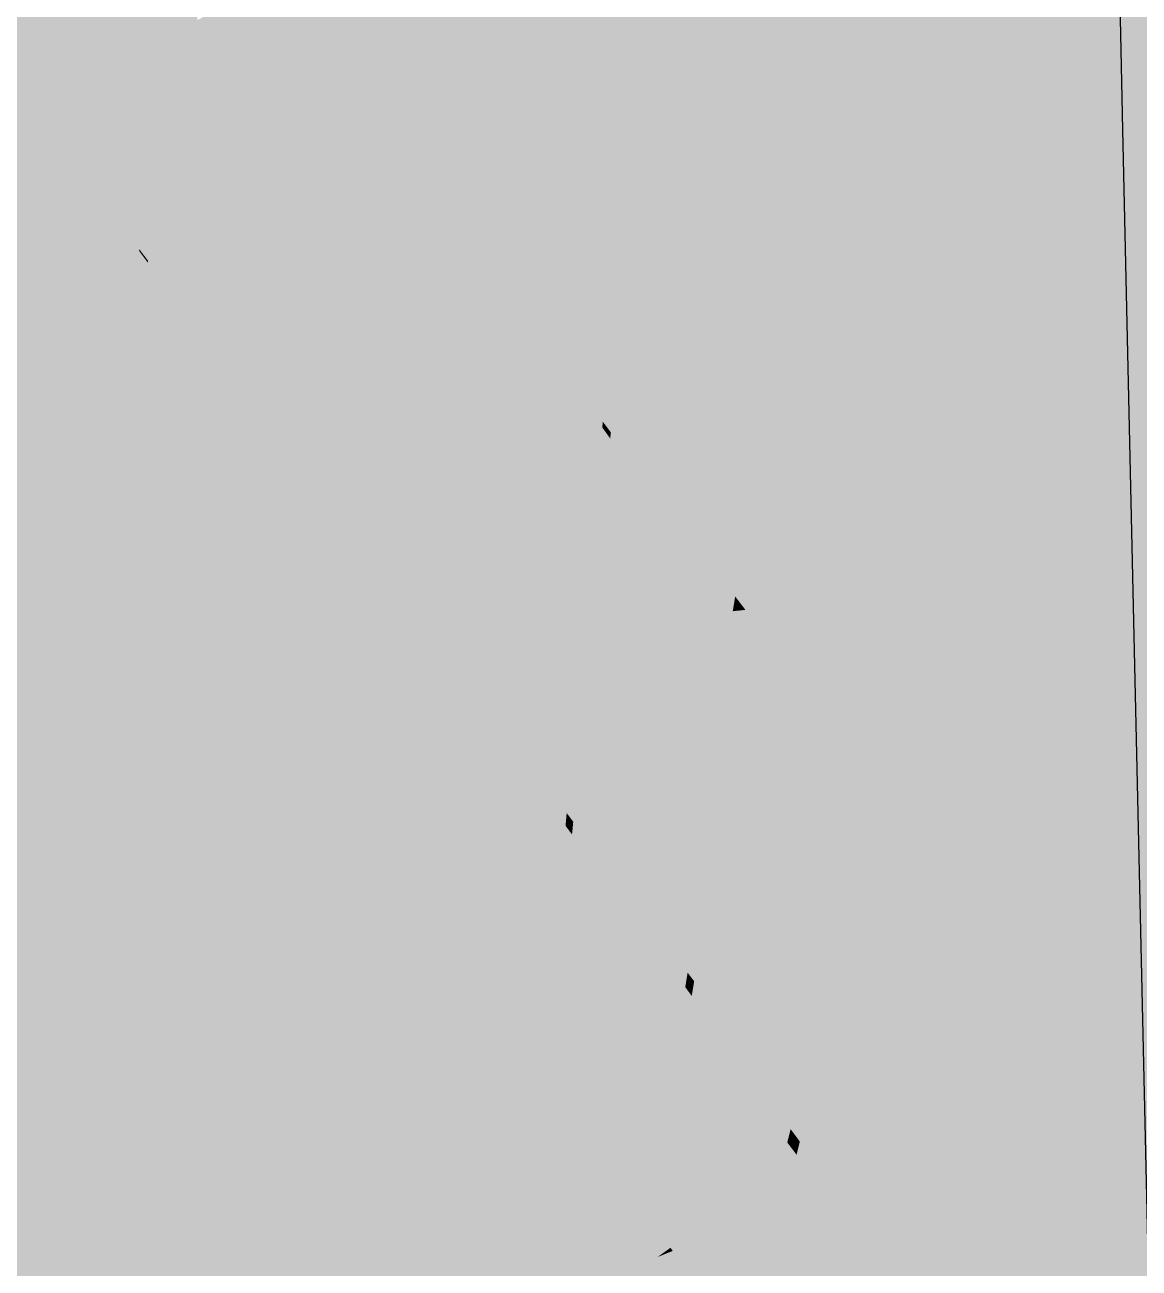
# Model space of a CAD drawing. Header units: millimetres. Extents: x 340454 to 342791, y 6993867 to 6995092.
# Drawn here: x 340801.237 to 340802.612, y 6994595.316 to 6994596.85 of the extents above; entities that cross this region are included whole.
import ezdxf

# ---------------------------------------------------------------- set-up
doc = ezdxf.new("R2010")
doc.units = ezdxf.units.MM
doc.header["$LTSCALE"] = 10
for name, color, linetype in [('A-MODELAGEM', 7, 'Continuous'), ('T-HM-CURVA_INTERMEDIARIA', 45, 'Continuous'), ('URB-Calçadas', 2, 'Continuous'), ('URB-Quadras', 3, 'Continuous')]:
    doc.layers.add(name, color=color, linetype=linetype)

msp = doc.modelspace()

# ---------------------------------------------------------------- linework, layer by layer
at = {"lineweight": 20}
msp.add_lwpolyline([(340804.4536, 6994595.5903, -0.006606), (340796.9114, 6994606.3729, 0.436053), (340791.2693, 6994607.2952), (340769.737, 6994591.4125), (340780.2367, 6994577.2322), (340804.4536, 6994595.5903, -0.007581)], format="xyb", close=True, dxfattribs=at)
at = {"layer": 'A-MODELAGEM', "color": 11, "linetype": 'Continuous', "lineweight": -3}
for points in [[(340802.0066, 6994596.8327), (340802.045, 6994597.2311), (340802.0292, 6994597.2198)], [(340802.0066, 6994596.8327), (340802.2809, 6994597.1483), (340802.045, 6994597.2311)], [(340801.7412, 6994597.0151), (340801.9919, 6994596.8158), (340802.0292, 6994597.2198)], [(340801.9919, 6994596.8158), (340802.0066, 6994596.8327), (340802.0292, 6994597.2198)], [(340802.0066, 6994596.8327), (340802.257, 6994597.0052), (340802.2809, 6994597.1483)], [(340801.1987, 6994596.726), (340801.2592, 6994597.1416), (340801.2433, 6994597.1284)], [(340801.1987, 6994596.726), (340801.456, 6994596.9617), (340801.2592, 6994597.1416)], [(340801.1831, 6994596.7319), (340801.2433, 6994597.1284), (340801.2276, 6994597.1153)], [(340801.1831, 6994596.7319), (340801.1987, 6994596.726), (340801.2433, 6994597.1284)], [(340802.2392, 6994596.7433), (340802.2894, 6994597.0489), (340802.2748, 6994597.0291)], [(340802.2392, 6994596.7433), (340802.5494, 6994596.9644), (340802.2894, 6994597.0489)], [(340802.2274, 6994596.7348), (340802.2748, 6994597.0291), (340802.268, 6994597.02)], [(340802.2274, 6994596.7348), (340802.2392, 6994596.7433), (340802.2748, 6994597.0291)], [(340801.4381, 6994596.7995), (340801.7412, 6994597.0151), (340801.4495, 6994596.8554)], [(340801.4381, 6994596.7995), (340801.6214, 6994596.5661), (340801.7412, 6994597.0151)], [(340801.6214, 6994596.5661), (340801.9919, 6994596.8158), (340801.7412, 6994597.0151)], [(340802.2219, 6994596.7309), (340802.2274, 6994596.7348), (340802.268, 6994597.02)], [(340802.2219, 6994596.7309), (340802.268, 6994597.02), (340802.257, 6994597.0052)], [(340801.9884, 6994596.6439), (340802.2097, 6994596.7223), (340802.257, 6994597.0052)], [(340801.9884, 6994596.6439), (340802.257, 6994597.0052), (340802.0066, 6994596.8327)], [(340802.2097, 6994596.7223), (340802.2219, 6994596.7309), (340802.257, 6994597.0052)], [(340802.4849, 6994596.6254), (340802.5766, 6994596.9838), (340802.5517, 6994596.9661)], [(340802.4849, 6994596.6254), (340802.4926, 6994596.6342), (340802.5766, 6994596.9838)], [(340802.4926, 6994596.6342), (340802.584, 6994596.9891), (340802.5766, 6994596.9838)], [(340802.4926, 6994596.6342), (340802.736, 6994596.9157), (340802.584, 6994596.9891)], [(340801.1987, 6994596.726), (340801.237, 6994596.7115), (340801.456, 6994596.9617)], [(340801.237, 6994596.7115), (340801.4324, 6994596.8438), (340801.456, 6994596.9617)], [(340801.4324, 6994596.8438), (340801.4495, 6994596.8554), (340801.456, 6994596.9617)], [(340802.2392, 6994596.7433), (340802.4569, 6994596.593), (340802.5494, 6994596.9644)], [(340802.4569, 6994596.593), (340802.4593, 6994596.5958), (340802.5494, 6994596.9644)], [(340802.4593, 6994596.5958), (340802.5517, 6994596.9661), (340802.5494, 6994596.9644)], [(340802.4593, 6994596.5958), (340802.4849, 6994596.6254), (340802.5517, 6994596.9661)], [(340802.4926, 6994596.6342), (340802.724, 6994596.595), (340802.736, 6994596.9157)], [(340801.4381, 6994596.7995), (340801.4495, 6994596.8554), (340801.4324, 6994596.8438)], [(340801.1095, 6994596.5658), (340801.237, 6994596.7115), (340800.8967, 6994596.8404)], [(340801.237, 6994596.7115), (340801.4211, 6994596.7874), (340801.4324, 6994596.8438)], [(340801.4211, 6994596.7874), (340801.4381, 6994596.7995), (340801.4324, 6994596.8438)], [(340801.9884, 6994596.6439), (340802.0066, 6994596.8327), (340801.9919, 6994596.8158)], [(340801.6214, 6994596.5661), (340801.737, 6994596.5224), (340801.9919, 6994596.8158)], [(340801.737, 6994596.5224), (340801.9743, 6994596.625), (340801.9919, 6994596.8158)], [(340801.9743, 6994596.625), (340801.9884, 6994596.6439), (340801.9919, 6994596.8158)], [(340801.407, 6994596.6471), (340801.4381, 6994596.7995), (340801.4211, 6994596.7874)], [(340801.407, 6994596.6471), (340801.6214, 6994596.5661), (340801.4381, 6994596.7995)], [(340801.237, 6994596.7115), (340801.2874, 6994596.6923), (340801.4211, 6994596.7874)], [(340801.2874, 6994596.6923), (340801.394, 6994596.6521), (340801.4211, 6994596.7874)], [(340801.394, 6994596.6521), (340801.407, 6994596.6471), (340801.4211, 6994596.7874)], [(340802.1671, 6994596.3601), (340802.1756, 6994596.3569), (340802.2274, 6994596.7348)], [(340802.1671, 6994596.3601), (340802.2274, 6994596.7348), (340802.2219, 6994596.7309)], [(340802.1756, 6994596.3569), (340802.2392, 6994596.7433), (340802.2274, 6994596.7348)], [(340802.1756, 6994596.3569), (340802.4569, 6994596.593), (340802.2392, 6994596.7433)], [(340801.1987, 6994596.726), (340801.164, 6994596.4877), (340801.237, 6994596.7115)], [(340801.9802, 6994596.5586), (340802.1503, 6994596.3664), (340802.2097, 6994596.7223)], [(340801.9802, 6994596.5586), (340802.2097, 6994596.7223), (340801.9884, 6994596.6439)], [(340802.1503, 6994596.3664), (340802.163, 6994596.3616), (340802.2097, 6994596.7223)], [(340802.163, 6994596.3616), (340802.2219, 6994596.7309), (340802.2097, 6994596.7223)], [(340802.163, 6994596.3616), (340802.1671, 6994596.3601), (340802.2219, 6994596.7309)], [(340801.1095, 6994596.5658), (340801.2616, 6994596.674), (340801.237, 6994596.7115)], [(340801.237, 6994596.7115), (340801.164, 6994596.4877), (340801.3664, 6994596.5142)], [(340801.2641, 6994596.6757), (340801.2874, 6994596.6923), (340801.237, 6994596.7115)], [(340801.2616, 6994596.674), (340801.2641, 6994596.6757), (340801.237, 6994596.7115)], [(340801.237, 6994596.7115), (340801.3664, 6994596.5142), (340801.3706, 6994596.5352)], [(340801.237, 6994596.7115), (340801.3706, 6994596.5352), (340801.2874, 6994596.6923)], [(340801.5625, 6994596.3216), (340801.2874, 6994596.6923), (340801.2641, 6994596.6757)], [(340801.5625, 6994596.3216), (340801.5656, 6994596.3253), (340801.2874, 6994596.6923)], [(340801.5656, 6994596.3253), (340801.737, 6994596.5224), (340801.2874, 6994596.6923)], [(340801.2874, 6994596.6923), (340801.3781, 6994596.5727), (340801.394, 6994596.6521)], [(340801.2874, 6994596.6923), (340801.3777, 6994596.5707), (340801.3781, 6994596.5727)], [(340801.2874, 6994596.6923), (340801.3706, 6994596.5352), (340801.3777, 6994596.5707)], [(340801.5227, 6994596.2759), (340801.2616, 6994596.674), (340801.1095, 6994596.5658)], [(340801.5464, 6994596.3032), (340801.2641, 6994596.6757), (340801.2616, 6994596.674)], [(340801.5227, 6994596.2759), (340801.5464, 6994596.3032), (340801.2616, 6994596.674)], [(340801.5464, 6994596.3032), (340801.5625, 6994596.3216), (340801.2641, 6994596.6757)], [(340801.394, 6994596.6521), (340801.3781, 6994596.5727), (340801.407, 6994596.6471)], [(340801.407, 6994596.6471), (340801.3781, 6994596.5727), (340801.3889, 6994596.5584)], [(340801.407, 6994596.6471), (340801.3889, 6994596.5584), (340801.6214, 6994596.5661)], [(340801.9802, 6994596.5586), (340801.9884, 6994596.6439), (340801.9743, 6994596.625)], [(340801.737, 6994596.5224), (340801.8627, 6994596.4749), (340801.9743, 6994596.625)], [(340801.8627, 6994596.4749), (340801.9673, 6994596.5494), (340801.9743, 6994596.625)], [(340801.9673, 6994596.5494), (340801.9802, 6994596.5586), (340801.9743, 6994596.625)], [(340802.4384, 6994596.4435), (340802.4849, 6994596.6254), (340802.4593, 6994596.5958)], [(340802.4384, 6994596.4435), (340802.4442, 6994596.4466), (340802.4849, 6994596.6254)], [(340802.4442, 6994596.4466), (340802.4926, 6994596.6342), (340802.4849, 6994596.6254)], [(340802.4442, 6994596.4466), (340802.724, 6994596.595), (340802.4926, 6994596.6342)], [(340802.4187, 6994596.4331), (340802.4593, 6994596.5958), (340802.4569, 6994596.593)], [(340802.4187, 6994596.4331), (340802.4384, 6994596.4435), (340802.4593, 6994596.5958)], [(340802.4442, 6994596.4466), (340802.7188, 6994596.4591), (340802.724, 6994596.595)], [(340802.1756, 6994596.3569), (340802.2337, 6994596.335), (340802.4569, 6994596.593)], [(340802.2337, 6994596.335), (340802.4169, 6994596.4321), (340802.4569, 6994596.593)], [(340802.4169, 6994596.4321), (340802.4187, 6994596.4331), (340802.4569, 6994596.593)], [(340801.3919, 6994596.151), (340801.1059, 6994596.5644), (340801.0973, 6994596.5611)], [(340801.4136, 6994596.1583), (340801.1095, 6994596.5658), (340801.1059, 6994596.5644)], [(340801.4136, 6994596.1583), (340801.1059, 6994596.5644), (340801.3919, 6994596.151)], [(340801.4234, 6994596.1617), (340801.5227, 6994596.2759), (340801.1095, 6994596.5658)], [(340801.4234, 6994596.1617), (340801.1095, 6994596.5658), (340801.4136, 6994596.1583)], [(340801.3777, 6994596.5707), (340801.3706, 6994596.5352), (340801.3885, 6994596.5562)], [(340801.3781, 6994596.5727), (340801.3777, 6994596.5707), (340801.3889, 6994596.5584)], [(340801.3777, 6994596.5707), (340801.3885, 6994596.5562), (340801.3889, 6994596.5584)], [(340801.3889, 6994596.5584), (340801.5594, 6994596.3335), (340801.6214, 6994596.5661)], [(340801.6214, 6994596.5661), (340801.5594, 6994596.3335), (340801.737, 6994596.5224)], [(340801.3331, 6994596.131), (340801.0973, 6994596.5611), (340801.0276, 6994596.534)], [(340801.3919, 6994596.151), (340801.0973, 6994596.5611), (340801.3331, 6994596.131)], [(340801.3885, 6994596.5562), (340801.3706, 6994596.5352), (340801.3813, 6994596.5211)], [(340801.3885, 6994596.5562), (340801.3813, 6994596.5211), (340801.5579, 6994596.3278)], [(340801.3889, 6994596.5584), (340801.3885, 6994596.5562), (340801.5594, 6994596.3335)], [(340801.3885, 6994596.5562), (340801.5579, 6994596.3278), (340801.5594, 6994596.3335)], [(340801.8627, 6994596.4749), (340801.9572, 6994596.4392), (340801.9673, 6994596.5494)], [(340801.9572, 6994596.4392), (340801.9683, 6994596.4351), (340801.9673, 6994596.5494)], [(340801.9683, 6994596.4351), (340801.9802, 6994596.5586), (340801.9673, 6994596.5494)], [(340801.9683, 6994596.4351), (340802.1503, 6994596.3664), (340801.9802, 6994596.5586)], [(340801.3331, 6994596.131), (340801.0276, 6994596.534), (340801.0579, 6994596.0377)], [(340801.3706, 6994596.5352), (340801.3664, 6994596.5142), (340801.3813, 6994596.5211)], [(340801.3664, 6994596.5142), (340801.3767, 6994596.4985), (340801.3813, 6994596.5211)], [(340801.3813, 6994596.5211), (340801.3767, 6994596.4985), (340801.55, 6994596.2984)], [(340801.3813, 6994596.5211), (340801.55, 6994596.2984), (340801.5579, 6994596.3278)], [(340801.737, 6994596.5224), (340801.5594, 6994596.3335), (340801.9346, 6994596.1941)], [(340801.5656, 6994596.3253), (340801.7948, 6994596.4264), (340801.737, 6994596.5224)], [(340801.8045, 6994596.4333), (340801.8627, 6994596.4749), (340801.737, 6994596.5224)], [(340801.7948, 6994596.4264), (340801.8045, 6994596.4333), (340801.737, 6994596.5224)], [(340801.737, 6994596.5224), (340801.9401, 6994596.2544), (340801.8627, 6994596.4749)], [(340801.737, 6994596.5224), (340801.9346, 6994596.1941), (340801.9401, 6994596.2544)], [(340801.164, 6994596.4877), (340801.3199, 6994596.282), (340801.3664, 6994596.5142)], [(340801.3664, 6994596.5142), (340801.3199, 6994596.282), (340801.3767, 6994596.4985)], [(340801.164, 6994596.4877), (340801.1617, 6994596.4715), (340801.3199, 6994596.282)], [(340801.3767, 6994596.4985), (340801.3199, 6994596.282), (340801.3299, 6994596.2689)], [(340801.3767, 6994596.4985), (340801.3299, 6994596.2689), (340801.5379, 6994596.2528)], [(340801.3767, 6994596.4985), (340801.5379, 6994596.2528), (340801.55, 6994596.2984)], [(340801.1617, 6994596.4715), (340801.1477, 6994596.3756), (340801.3151, 6994596.258)], [(340801.1617, 6994596.4715), (340801.3151, 6994596.258), (340801.3199, 6994596.282)], [(340802.0844, 6994596.1624), (340801.8627, 6994596.4749), (340801.8045, 6994596.4333)], [(340802.0844, 6994596.1624), (340802.0925, 6994596.1717), (340801.8627, 6994596.4749)], [(340802.0925, 6994596.1717), (340802.2337, 6994596.335), (340801.8627, 6994596.4749)], [(340801.8627, 6994596.4749), (340801.9499, 6994596.3599), (340801.9572, 6994596.4392)], [(340801.8627, 6994596.4749), (340801.9492, 6994596.3529), (340801.9499, 6994596.3599)], [(340801.8627, 6994596.4749), (340801.9401, 6994596.2544), (340801.9492, 6994596.3529)], [(340802.4376, 6994596.2581), (340802.7188, 6994596.4591), (340802.4442, 6994596.4466)], [(340802.4376, 6994596.2581), (340802.7074, 6994596.1565), (340802.7188, 6994596.4591)], [(340802.3951, 6994596.2741), (340802.4384, 6994596.4435), (340802.4187, 6994596.4331)], [(340802.3951, 6994596.2741), (340802.3994, 6994596.2725), (340802.4384, 6994596.4435)], [(340802.3994, 6994596.2725), (340802.4442, 6994596.4466), (340802.4384, 6994596.4435)], [(340802.3994, 6994596.2725), (340802.4376, 6994596.2581), (340802.4442, 6994596.4466)], [(340801.5963, 6994596.2849), (340801.7948, 6994596.4264), (340801.5656, 6994596.3253)], [(340802.0074, 6994596.0732), (340801.7948, 6994596.4264), (340801.5963, 6994596.2849)], [(340802.0447, 6994596.1164), (340801.8045, 6994596.4333), (340801.7948, 6994596.4264)], [(340802.0074, 6994596.0732), (340802.0447, 6994596.1164), (340801.7948, 6994596.4264)], [(340802.0447, 6994596.1164), (340802.0844, 6994596.1624), (340801.8045, 6994596.4333)], [(340801.9572, 6994596.4392), (340801.9499, 6994596.3599), (340801.9683, 6994596.4351)], [(340801.9683, 6994596.4351), (340801.9499, 6994596.3599), (340801.9598, 6994596.3468)], [(340801.9683, 6994596.4351), (340801.9598, 6994596.3468), (340802.1503, 6994596.3664)], [(340802.2337, 6994596.335), (340802.379, 6994596.2802), (340802.4169, 6994596.4321)], [(340802.379, 6994596.2802), (340802.3804, 6994596.2796), (340802.4169, 6994596.4321)], [(340802.3804, 6994596.2796), (340802.4187, 6994596.4331), (340802.4169, 6994596.4321)], [(340802.3804, 6994596.2796), (340802.3951, 6994596.2741), (340802.4187, 6994596.4331)], [(340801.1477, 6994596.3756), (340801.0852, 6994595.9463), (340801.2987, 6994596.1763)], [(340801.1477, 6994596.3756), (340801.2987, 6994596.1763), (340801.3151, 6994596.258)], [(340801.9598, 6994596.3468), (340802.1132, 6994596.1443), (340802.1503, 6994596.3664)], [(340802.1503, 6994596.3664), (340802.1132, 6994596.1443), (340802.163, 6994596.3616)], [(340801.9492, 6994596.3529), (340801.9401, 6994596.2544), (340801.959, 6994596.3392)], [(340801.9499, 6994596.3599), (340801.9492, 6994596.3529), (340801.9598, 6994596.3468)], [(340801.9492, 6994596.3529), (340801.959, 6994596.3392), (340801.9598, 6994596.3468)], [(340802.163, 6994596.3616), (340802.1132, 6994596.1443), (340802.1258, 6994596.1278)], [(340802.163, 6994596.3616), (340802.1258, 6994596.1278), (340802.1671, 6994596.3601)], [(340802.1671, 6994596.3601), (340802.1258, 6994596.1278), (340802.129, 6994596.1236)], [(340802.1671, 6994596.3601), (340802.129, 6994596.1236), (340802.1756, 6994596.3569)], [(340802.1756, 6994596.3569), (340802.129, 6994596.1236), (340802.1358, 6994596.1146)], [(340802.1756, 6994596.3569), (340802.1358, 6994596.1146), (340802.2337, 6994596.335)], [(340801.5594, 6994596.3335), (340801.5579, 6994596.3278), (340801.9053, 6994595.8771)], [(340801.5594, 6994596.3335), (340801.9053, 6994595.8771), (340801.9346, 6994596.1941)], [(340801.959, 6994596.3392), (340801.9401, 6994596.2544), (340801.9496, 6994596.2418)], [(340801.959, 6994596.3392), (340801.9496, 6994596.2418), (340802.1102, 6994596.1261)], [(340801.9598, 6994596.3468), (340801.959, 6994596.3392), (340802.1132, 6994596.1443)], [(340801.959, 6994596.3392), (340802.1102, 6994596.1261), (340802.1132, 6994596.1443)], [(340802.0925, 6994596.1717), (340802.3272, 6994596.1791), (340802.2337, 6994596.335)], [(340802.2337, 6994596.335), (340802.1358, 6994596.1146), (340802.346, 6994596.1476)], [(340802.3432, 6994596.1906), (340802.4376, 6994596.2581), (340802.2337, 6994596.335)], [(340802.3272, 6994596.1791), (340802.3432, 6994596.1906), (340802.2337, 6994596.335)], [(340802.2337, 6994596.335), (340802.346, 6994596.1476), (340802.3534, 6994596.1771)], [(340802.2337, 6994596.335), (340802.3534, 6994596.1771), (340802.379, 6994596.2802)], [(340801.592, 6994596.2818), (340801.5625, 6994596.3216), (340801.5464, 6994596.3032)], [(340801.5579, 6994596.3278), (340801.55, 6994596.2984), (340801.9039, 6994595.8614)], [(340801.5579, 6994596.3278), (340801.9039, 6994595.8614), (340801.9053, 6994595.8771)], [(340801.5963, 6994596.2849), (340801.5656, 6994596.3253), (340801.5625, 6994596.3216)], [(340801.592, 6994596.2818), (340801.5963, 6994596.2849), (340801.5625, 6994596.3216)], [(340801.5227, 6994596.2759), (340801.5729, 6994596.2682), (340801.5464, 6994596.3032)], [(340801.5729, 6994596.2682), (340801.592, 6994596.2818), (340801.5464, 6994596.3032)], [(340801.55, 6994596.2984), (340801.5379, 6994596.2528), (340801.9014, 6994595.8348)], [(340801.55, 6994596.2984), (340801.9014, 6994595.8348), (340801.9039, 6994595.8614)], [(340801.3199, 6994596.282), (340801.3151, 6994596.258), (340801.3299, 6994596.2689)], [(340801.4234, 6994596.1617), (340801.5421, 6994596.2463), (340801.5227, 6994596.2759)], [(340801.5421, 6994596.2463), (340801.5729, 6994596.2682), (340801.5227, 6994596.2759)], [(340801.8546, 6994595.8966), (340801.592, 6994596.2818), (340801.5729, 6994596.2682)], [(340801.8737, 6994595.9188), (340801.5963, 6994596.2849), (340801.592, 6994596.2818)], [(340801.8671, 6994595.9111), (340801.8737, 6994595.9188), (340801.592, 6994596.2818)], [(340801.8546, 6994595.8966), (340801.8671, 6994595.9111), (340801.592, 6994596.2818)], [(340801.8737, 6994595.9188), (340802.0074, 6994596.0732), (340801.5963, 6994596.2849)], [(340802.379, 6994596.2802), (340802.3534, 6994596.1771), (340802.3804, 6994596.2796)], [(340802.3804, 6994596.2796), (340802.3534, 6994596.1771), (340802.3545, 6994596.1757)], [(340802.3804, 6994596.2796), (340802.3545, 6994596.1757), (340802.3951, 6994596.2741)], [(340802.3951, 6994596.2741), (340802.3545, 6994596.1757), (340802.366, 6994596.1605)], [(340802.3951, 6994596.2741), (340802.366, 6994596.1605), (340802.3994, 6994596.2725)], [(340802.3994, 6994596.2725), (340802.366, 6994596.1605), (340802.3694, 6994596.1561)], [(340802.3994, 6994596.2725), (340802.3694, 6994596.1561), (340802.4376, 6994596.2581)], [(340801.3151, 6994596.258), (340801.2987, 6994596.1763), (340801.3249, 6994596.2443)], [(340801.3151, 6994596.258), (340801.3249, 6994596.2443), (340801.3299, 6994596.2689)], [(340801.3299, 6994596.2689), (340801.3249, 6994596.2443), (340801.4869, 6994596.0617)], [(340801.3299, 6994596.2689), (340801.4869, 6994596.0617), (340801.5379, 6994596.2528)], [(340801.8073, 6994595.842), (340801.5729, 6994596.2682), (340801.5421, 6994596.2463)], [(340801.8073, 6994595.842), (340801.8546, 6994595.8966), (340801.5729, 6994596.2682)], [(340802.4541, 6994596.0442), (340802.4376, 6994596.2581), (340802.3432, 6994596.1906)], [(340802.4376, 6994596.2581), (340802.3694, 6994596.1561), (340802.6964, 6994595.8651)], [(340802.5656, 6994596.0892), (340802.7204, 6994596.1516), (340802.4376, 6994596.2581)], [(340802.5524, 6994596.0839), (340802.5656, 6994596.0892), (340802.4376, 6994596.2581)], [(340802.4541, 6994596.0442), (340802.5524, 6994596.0839), (340802.4376, 6994596.2581)], [(340802.4376, 6994596.2581), (340802.6964, 6994595.8651), (340802.6983, 6994595.9141)], [(340802.4376, 6994596.2581), (340802.6983, 6994595.9141), (340802.7074, 6994596.1565)], [(340801.3249, 6994596.2443), (340801.2987, 6994596.1763), (340801.3084, 6994596.1636)], [(340801.3249, 6994596.2443), (340801.3084, 6994596.1636), (340801.4785, 6994596.0304)], [(340801.3249, 6994596.2443), (340801.4785, 6994596.0304), (340801.4869, 6994596.0617)], [(340801.8073, 6994595.842), (340801.5421, 6994596.2463), (340801.4234, 6994596.1617)], [(340801.5379, 6994596.2528), (340801.4869, 6994596.0617), (340801.8904, 6994595.7153)], [(340801.5379, 6994596.2528), (340801.8904, 6994595.7153), (340801.9014, 6994595.8348)], [(340801.9401, 6994596.2544), (340801.9346, 6994596.1941), (340801.9496, 6994596.2418)], [(340801.9496, 6994596.2418), (340801.9346, 6994596.1941), (340801.9436, 6994596.1792)], [(340801.9496, 6994596.2418), (340801.9436, 6994596.1792), (340802.097, 6994596.0474)], [(340801.9496, 6994596.2418), (340802.097, 6994596.0474), (340802.1102, 6994596.1261)], [(340801.9346, 6994596.1941), (340801.9053, 6994595.8771), (340801.9436, 6994596.1792)], [(340801.9436, 6994596.1792), (340801.9053, 6994595.8771), (340801.9134, 6994595.8664)], [(340801.9436, 6994596.1792), (340801.9134, 6994595.8664), (340802.0809, 6994595.951)], [(340801.9436, 6994596.1792), (340802.0809, 6994595.951), (340802.097, 6994596.0474)], [(340802.1713, 6994596.0677), (340802.3272, 6994596.1791), (340802.0925, 6994596.1717)], [(340802.2511, 6994595.9624), (340802.3272, 6994596.1791), (340802.1713, 6994596.0677)], [(340802.2511, 6994595.9624), (340802.417, 6994596.0293), (340802.3272, 6994596.1791)], [(340802.417, 6994596.0293), (340802.3432, 6994596.1906), (340802.3272, 6994596.1791)], [(340802.417, 6994596.0293), (340802.4541, 6994596.0442), (340802.3432, 6994596.1906)], [(340801.2987, 6994596.1763), (340801.0852, 6994595.9463), (340801.1856, 6994595.6113)], [(340801.2987, 6994596.1763), (340801.1856, 6994595.6113), (340801.3084, 6994596.1636)], [(340801.3084, 6994596.1636), (340801.1856, 6994595.6113), (340801.1916, 6994595.5911)], [(340801.3084, 6994596.1636), (340801.1916, 6994595.5911), (340801.4605, 6994595.9629)], [(340801.3084, 6994596.1636), (340801.4605, 6994595.9629), (340801.4785, 6994596.0304)], [(340802.1713, 6994596.0677), (340802.0925, 6994596.1717), (340802.0844, 6994596.1624)], [(340802.3534, 6994596.1771), (340802.346, 6994596.1476), (340802.3545, 6994596.1757)], [(340802.3545, 6994596.1757), (340802.346, 6994596.1476), (340802.3471, 6994596.1459)], [(340802.3545, 6994596.1757), (340802.3471, 6994596.1459), (340802.366, 6994596.1605)], [(340801.9528, 6994595.3133), (340801.3919, 6994596.151), (340801.3331, 6994596.131)], [(340801.6214, 6994595.8842), (340801.4136, 6994596.1583), (340801.3919, 6994596.151)], [(340801.9875, 6994595.3219), (340801.6214, 6994595.8842), (340801.3919, 6994596.151)], [(340801.9875, 6994595.3219), (340801.3919, 6994596.151), (340801.9528, 6994595.3133)], [(340801.6214, 6994595.8842), (340801.4234, 6994596.1617), (340801.4136, 6994596.1583)], [(340801.7294, 6994595.752), (340801.8073, 6994595.842), (340801.4234, 6994596.1617)], [(340801.7294, 6994595.752), (340801.4234, 6994596.1617), (340801.6214, 6994595.8842)], [(340802.1582, 6994596.0584), (340802.0844, 6994596.1624), (340802.0447, 6994596.1164)], [(340802.1582, 6994596.0584), (340802.1713, 6994596.0677), (340802.0844, 6994596.1624)], [(340802.366, 6994596.1605), (340802.3471, 6994596.1459), (340802.3577, 6994596.1282)], [(340802.366, 6994596.1605), (340802.3577, 6994596.1282), (340802.3694, 6994596.1561)], [(340802.3694, 6994596.1561), (340802.3577, 6994596.1282), (340802.3608, 6994596.123)], [(340802.3694, 6994596.1561), (340802.3608, 6994596.123), (340802.6914, 6994595.7312)], [(340802.3694, 6994596.1561), (340802.6914, 6994595.7312), (340802.6964, 6994595.8651)], [(340802.7459, 6994595.8513), (340802.7204, 6994596.1516), (340802.5656, 6994596.0892)], [(340802.1132, 6994596.1443), (340802.1102, 6994596.1261), (340802.1258, 6994596.1278)], [(340802.1358, 6994596.1146), (340802.2879, 6994595.9139), (340802.346, 6994596.1476)], [(340802.346, 6994596.1476), (340802.2879, 6994595.9139), (340802.3471, 6994596.1459)], [(340802.3471, 6994596.1459), (340802.2879, 6994595.9139), (340802.2888, 6994595.9126)], [(340802.3471, 6994596.1459), (340802.2888, 6994595.9126), (340802.3577, 6994596.1282)], [(340801.3216, 6994595.157), (340801.3331, 6994596.131), (340801.0579, 6994596.0377)], [(340801.9528, 6994595.3133), (340801.3331, 6994596.131), (340801.3216, 6994595.157)], [(340802.1102, 6994596.1261), (340802.097, 6994596.0474), (340802.1227, 6994596.1085)], [(340802.1102, 6994596.1261), (340802.1227, 6994596.1085), (340802.1258, 6994596.1278)], [(340802.1258, 6994596.1278), (340802.1227, 6994596.1085), (340802.129, 6994596.1236)], [(340802.129, 6994596.1236), (340802.1227, 6994596.1085), (340802.1258, 6994596.1041)], [(340802.129, 6994596.1236), (340802.1258, 6994596.1041), (340802.1358, 6994596.1146)], [(340802.3577, 6994596.1282), (340802.2888, 6994595.9126), (340802.2991, 6994595.8991)], [(340802.3577, 6994596.1282), (340802.2991, 6994595.8991), (340802.3608, 6994596.123)], [(340802.3608, 6994596.123), (340802.2991, 6994595.8991), (340802.3021, 6994595.8951)], [(340802.3608, 6994596.123), (340802.3021, 6994595.8951), (340802.6857, 6994595.5809)], [(340802.3608, 6994596.123), (340802.6857, 6994595.5809), (340802.6914, 6994595.7312)], [(340802.1131, 6994596.0262), (340802.0447, 6994596.1164), (340802.0074, 6994596.0732)], [(340802.1131, 6994596.0262), (340802.1582, 6994596.0584), (340802.0447, 6994596.1164)], [(340802.1227, 6994596.1085), (340802.097, 6994596.0474), (340802.1102, 6994596.03)], [(340802.1227, 6994596.1085), (340802.1102, 6994596.03), (340802.1258, 6994596.1041)], [(340802.1258, 6994596.1041), (340802.1102, 6994596.03), (340802.1132, 6994596.026)], [(340802.1258, 6994596.1041), (340802.1132, 6994596.026), (340802.1325, 6994596.0946)], [(340802.1358, 6994596.1146), (340802.1258, 6994596.1041), (340802.1325, 6994596.0946)], [(340802.1358, 6994596.1146), (340802.1325, 6994596.0946), (340802.2879, 6994595.9139)], [(340802.1325, 6994596.0946), (340802.1132, 6994596.026), (340802.1198, 6994596.0173)], [(340802.1325, 6994596.0946), (340802.1198, 6994596.0173), (340802.2808, 6994595.8856)], [(340802.1325, 6994596.0946), (340802.2808, 6994595.8856), (340802.2879, 6994595.9139)], [(340802.7185, 6994595.8316), (340802.5656, 6994596.0892), (340802.5524, 6994596.0839)], [(340802.7185, 6994595.8316), (340802.7459, 6994595.8513), (340802.5656, 6994596.0892)], [(340801.8737, 6994595.9188), (340802.059, 6994595.9875), (340802.0074, 6994596.0732)], [(340802.059, 6994595.9875), (340802.1131, 6994596.0262), (340802.0074, 6994596.0732)], [(340802.6516, 6994595.7837), (340802.5524, 6994596.0839), (340802.4541, 6994596.0442)], [(340802.6516, 6994595.7837), (340802.7185, 6994595.8316), (340802.5524, 6994596.0839)], [(340801.4869, 6994596.0617), (340801.4785, 6994596.0304), (340801.8751, 6994595.5494)], [(340801.4869, 6994596.0617), (340801.8751, 6994595.5494), (340801.8904, 6994595.7153)], [(340802.1824, 6994595.9347), (340802.1582, 6994596.0584), (340802.1131, 6994596.0262)], [(340802.2319, 6994595.9546), (340802.1713, 6994596.0677), (340802.1582, 6994596.0584)], [(340802.1824, 6994595.9347), (340802.2319, 6994595.9546), (340802.1582, 6994596.0584)], [(340802.2319, 6994595.9546), (340802.2511, 6994595.9624), (340802.1713, 6994596.0677)], [(340802.097, 6994596.0474), (340802.0809, 6994595.951), (340802.1102, 6994596.03)], [(340802.5904, 6994595.7399), (340802.4541, 6994596.0442), (340802.417, 6994596.0293)], [(340802.5904, 6994595.7399), (340802.6516, 6994595.7837), (340802.4541, 6994596.0442)], [(340801.3216, 6994595.157), (340801.0579, 6994596.0377), (340800.7102, 6994595.0055)], [(340801.4785, 6994596.0304), (340801.4605, 6994595.9629), (340801.8693, 6994595.4864)], [(340801.4785, 6994596.0304), (340801.8693, 6994595.4864), (340801.8751, 6994595.5494)], [(340802.1087, 6994595.9049), (340802.1131, 6994596.0262), (340802.059, 6994595.9875)], [(340802.1102, 6994596.03), (340802.0809, 6994595.951), (340802.0941, 6994595.9291)], [(340802.1102, 6994596.03), (340802.0941, 6994595.9291), (340802.1132, 6994596.026)], [(340802.1132, 6994596.026), (340802.0941, 6994595.9291), (340802.0969, 6994595.9245)], [(340802.1132, 6994596.026), (340802.0969, 6994595.9245), (340802.1198, 6994596.0173)], [(340802.1087, 6994595.9049), (340802.1824, 6994595.9347), (340802.1131, 6994596.0262)], [(340802.4798, 6994595.6606), (340802.417, 6994596.0293), (340802.2511, 6994595.9624)], [(340802.4798, 6994595.6606), (340802.5904, 6994595.7399), (340802.417, 6994596.0293)], [(340802.1198, 6994596.0173), (340802.0969, 6994595.9245), (340802.1029, 6994595.9145)], [(340802.1198, 6994596.0173), (340802.1029, 6994595.9145), (340802.2657, 6994595.8248)], [(340802.1198, 6994596.0173), (340802.2657, 6994595.8248), (340802.2808, 6994595.8856)], [(340801.9051, 6994595.8775), (340802.059, 6994595.9875), (340801.8737, 6994595.9188)], [(340801.9368, 6994595.8356), (340802.059, 6994595.9875), (340801.9051, 6994595.8775)], [(340801.9368, 6994595.8356), (340802.1087, 6994595.9049), (340802.059, 6994595.9875)], [(340801.4605, 6994595.9629), (340801.1916, 6994595.5911), (340801.2814, 6994595.2914)], [(340801.4605, 6994595.9629), (340801.2814, 6994595.2914), (340801.8641, 6994595.4303)], [(340801.4605, 6994595.9629), (340801.8641, 6994595.4303), (340801.8693, 6994595.4864)], [(340801.9134, 6994595.8664), (340802.0391, 6994595.7006), (340802.0809, 6994595.951)], [(340802.0809, 6994595.951), (340802.0391, 6994595.7006), (340802.0941, 6994595.9291)], [(340802.4217, 6994595.619), (340802.2319, 6994595.9546), (340802.1824, 6994595.9347)], [(340802.4537, 6994595.6419), (340802.2511, 6994595.9624), (340802.2319, 6994595.9546)], [(340802.4217, 6994595.619), (340802.4537, 6994595.6419), (340802.2319, 6994595.9546)], [(340802.4537, 6994595.6419), (340802.4798, 6994595.6606), (340802.2511, 6994595.9624)], [(340802.3232, 6994595.5484), (340802.1824, 6994595.9347), (340802.1087, 6994595.9049)], [(340802.3232, 6994595.5484), (340802.4217, 6994595.619), (340802.1824, 6994595.9347)], [(340801.9051, 6994595.8775), (340801.8737, 6994595.9188), (340801.8671, 6994595.9111)], [(340802.0941, 6994595.9291), (340802.0391, 6994595.7006), (340802.0545, 6994595.6803)], [(340802.0941, 6994595.9291), (340802.0545, 6994595.6803), (340802.0969, 6994595.9245)], [(340802.0969, 6994595.9245), (340802.0545, 6994595.6803), (340802.057, 6994595.6769)], [(340802.0969, 6994595.9245), (340802.057, 6994595.6769), (340802.1029, 6994595.9145)], [(340801.8965, 6994595.8714), (340801.8671, 6994595.9111), (340801.8546, 6994595.8966)], [(340801.8965, 6994595.8714), (340801.9051, 6994595.8775), (340801.8671, 6994595.9111)], [(340802.2138, 6994595.4701), (340802.1087, 6994595.9049), (340801.9368, 6994595.8356)], [(340802.1029, 6994595.9145), (340802.057, 6994595.6769), (340802.0626, 6994595.6696)], [(340802.1029, 6994595.9145), (340802.0626, 6994595.6696), (340802.2338, 6994595.697)], [(340802.1029, 6994595.9145), (340802.2338, 6994595.697), (340802.2657, 6994595.8248)], [(340802.2138, 6994595.4701), (340802.3232, 6994595.5484), (340802.1087, 6994595.9049)], [(340802.2879, 6994595.9139), (340802.2808, 6994595.8856), (340802.2888, 6994595.9126)], [(340802.2888, 6994595.9126), (340802.2808, 6994595.8856), (340802.2818, 6994595.8843)], [(340802.2888, 6994595.9126), (340802.2818, 6994595.8843), (340802.2991, 6994595.8991)], [(340801.8073, 6994595.842), (340801.8817, 6994595.8608), (340801.8546, 6994595.8966)], [(340801.8817, 6994595.8608), (340801.8965, 6994595.8714), (340801.8546, 6994595.8966)], [(340802.2991, 6994595.8991), (340802.2818, 6994595.8843), (340802.2917, 6994595.8702)], [(340802.2991, 6994595.8991), (340802.2917, 6994595.8702), (340802.3021, 6994595.8951)], [(340802.3021, 6994595.8951), (340802.2917, 6994595.8702), (340802.2946, 6994595.8661)], [(340802.3021, 6994595.8951), (340802.2946, 6994595.8661), (340802.6788, 6994595.3981)], [(340802.3021, 6994595.8951), (340802.6788, 6994595.3981), (340802.6857, 6994595.5809)], [(340802.0174, 6994595.3293), (340801.6214, 6994595.8842), (340801.9875, 6994595.3219)], [(340802.0174, 6994595.3293), (340801.7987, 6994595.6503), (340801.6214, 6994595.8842)], [(340801.7987, 6994595.6503), (340801.7294, 6994595.752), (340801.6214, 6994595.8842)], [(340801.9262, 6994595.8313), (340801.9051, 6994595.8775), (340801.8965, 6994595.8714)], [(340801.9053, 6994595.8771), (340801.9039, 6994595.8614), (340801.9134, 6994595.8664)], [(340801.9262, 6994595.8313), (340801.9368, 6994595.8356), (340801.9051, 6994595.8775)], [(340802.2808, 6994595.8856), (340802.2657, 6994595.8248), (340802.2818, 6994595.8843)], [(340802.2818, 6994595.8843), (340802.2657, 6994595.8248), (340802.2666, 6994595.8236)], [(340802.2818, 6994595.8843), (340802.2666, 6994595.8236), (340802.2917, 6994595.8702)], [(340801.8227, 6994595.8186), (340801.8817, 6994595.8608), (340801.8073, 6994595.842)], [(340801.8378, 6994595.7956), (340801.8817, 6994595.8608), (340801.8227, 6994595.8186)], [(340801.8378, 6994595.7956), (340801.9093, 6994595.8245), (340801.8817, 6994595.8608)], [(340801.9093, 6994595.8245), (340801.8965, 6994595.8714), (340801.8817, 6994595.8608)], [(340801.9093, 6994595.8245), (340801.9262, 6994595.8313), (340801.8965, 6994595.8714)], [(340801.9039, 6994595.8614), (340801.9014, 6994595.8348), (340801.9119, 6994595.8506)], [(340801.9039, 6994595.8614), (340801.9119, 6994595.8506), (340801.9134, 6994595.8664)], [(340801.9134, 6994595.8664), (340801.9119, 6994595.8506), (340802.0391, 6994595.7006)], [(340802.2917, 6994595.8702), (340802.2666, 6994595.8236), (340802.2765, 6994595.8106)], [(340802.2917, 6994595.8702), (340802.2765, 6994595.8106), (340802.2946, 6994595.8661)], [(340802.2946, 6994595.8661), (340802.2765, 6994595.8106), (340802.2794, 6994595.8068)], [(340802.2946, 6994595.8661), (340802.2794, 6994595.8068), (340802.6762, 6994595.3284)], [(340802.2946, 6994595.8661), (340802.6762, 6994595.3284), (340802.6788, 6994595.3981)], [(340801.7294, 6994595.752), (340801.8227, 6994595.8186), (340801.8073, 6994595.842)], [(340801.9119, 6994595.8506), (340801.9014, 6994595.8348), (340801.9094, 6994595.8243)], [(340801.9119, 6994595.8506), (340801.9094, 6994595.8243), (340802.0362, 6994595.6831)], [(340801.9119, 6994595.8506), (340802.0362, 6994595.6831), (340802.0391, 6994595.7006)], [(340801.9014, 6994595.8348), (340801.8904, 6994595.7153), (340801.9094, 6994595.8243)], [(340802.1905, 6994595.4534), (340801.9262, 6994595.8313), (340801.9093, 6994595.8245)], [(340802.201, 6994595.4609), (340801.9368, 6994595.8356), (340801.9262, 6994595.8313)], [(340802.1905, 6994595.4534), (340802.201, 6994595.4609), (340801.9262, 6994595.8313)], [(340802.201, 6994595.4609), (340802.2138, 6994595.4701), (340801.9368, 6994595.8356)], [(340801.7294, 6994595.752), (340801.8378, 6994595.7956), (340801.8227, 6994595.8186)], [(340802.1033, 6994595.3908), (340801.9093, 6994595.8245), (340801.8378, 6994595.7956)], [(340801.9094, 6994595.8243), (340801.8904, 6994595.7153), (340801.8978, 6994595.7041)], [(340801.9094, 6994595.8243), (340801.8978, 6994595.7041), (340802.0326, 6994595.6617)], [(340802.1033, 6994595.3908), (340802.1905, 6994595.4534), (340801.9093, 6994595.8245)], [(340801.9094, 6994595.8243), (340802.0326, 6994595.6617), (340802.0362, 6994595.6831)], [(340802.2657, 6994595.8248), (340802.2338, 6994595.697), (340802.2666, 6994595.8236)], [(340802.2666, 6994595.8236), (340802.2338, 6994595.697), (340802.2347, 6994595.6956)], [(340802.2666, 6994595.8236), (340802.2347, 6994595.6956), (340802.2765, 6994595.8106)], [(340801.7987, 6994595.6503), (340801.8378, 6994595.7956), (340801.7294, 6994595.752)], [(340802.1033, 6994595.3908), (340801.8378, 6994595.7956), (340801.7987, 6994595.6503)], [(340802.2765, 6994595.8106), (340802.2347, 6994595.6956), (340802.2434, 6994595.6812)], [(340802.2765, 6994595.8106), (340802.2434, 6994595.6812), (340802.2794, 6994595.8068)], [(340802.2794, 6994595.8068), (340802.2434, 6994595.6812), (340802.2459, 6994595.6769)], [(340802.2794, 6994595.8068), (340802.2459, 6994595.6769), (340802.6746, 6994595.2853)], [(340802.2794, 6994595.8068), (340802.6746, 6994595.2853), (340802.6762, 6994595.3284)], [(340802.6761, 6994595.5969), (340802.6516, 6994595.7837), (340802.5904, 6994595.7399)], [(340802.563, 6994595.5509), (340802.5904, 6994595.7399), (340802.4798, 6994595.6606)], [(340802.563, 6994595.5509), (340802.6761, 6994595.5969), (340802.5904, 6994595.7399)], [(340801.8904, 6994595.7153), (340801.8751, 6994595.5494), (340801.8978, 6994595.7041)], [(340801.8978, 6994595.7041), (340801.8751, 6994595.5494), (340801.882, 6994595.5404)], [(340801.8978, 6994595.7041), (340801.882, 6994595.5404), (340802.0109, 6994595.5317)], [(340801.8978, 6994595.7041), (340802.0109, 6994595.5317), (340802.0326, 6994595.6617)], [(340802.0391, 6994595.7006), (340802.0362, 6994595.6831), (340802.0545, 6994595.6803)], [(340802.0626, 6994595.6696), (340802.1864, 6994595.5063), (340802.2338, 6994595.697)], [(340802.2338, 6994595.697), (340802.1864, 6994595.5063), (340802.2347, 6994595.6956)], [(340802.2347, 6994595.6956), (340802.1864, 6994595.5063), (340802.1872, 6994595.5052)], [(340802.2347, 6994595.6956), (340802.1872, 6994595.5052), (340802.2434, 6994595.6812)], [(340802.0362, 6994595.6831), (340802.0326, 6994595.6617), (340802.0516, 6994595.6623)], [(340802.0362, 6994595.6831), (340802.0516, 6994595.6623), (340802.0545, 6994595.6803)], [(340802.0545, 6994595.6803), (340802.0516, 6994595.6623), (340802.057, 6994595.6769)], [(340802.057, 6994595.6769), (340802.0516, 6994595.6623), (340802.0541, 6994595.6589)], [(340802.057, 6994595.6769), (340802.0541, 6994595.6589), (340802.0626, 6994595.6696)], [(340802.2434, 6994595.6812), (340802.1872, 6994595.5052), (340802.1955, 6994595.4942)], [(340802.2434, 6994595.6812), (340802.1955, 6994595.4942), (340802.2459, 6994595.6769)], [(340802.2459, 6994595.6769), (340802.1955, 6994595.4942), (340802.198, 6994595.491)], [(340802.2459, 6994595.6769), (340802.198, 6994595.491), (340802.6632, 6994594.9836)], [(340802.2459, 6994595.6769), (340802.6632, 6994594.9836), (340802.6746, 6994595.2853)], [(340802.0326, 6994595.6617), (340802.0109, 6994595.5317), (340802.0482, 6994595.6411)], [(340802.0326, 6994595.6617), (340802.0482, 6994595.6411), (340802.0516, 6994595.6623)], [(340802.0516, 6994595.6623), (340802.0482, 6994595.6411), (340802.0541, 6994595.6589)], [(340802.0541, 6994595.6589), (340802.0482, 6994595.6411), (340802.0508, 6994595.6378)], [(340802.0541, 6994595.6589), (340802.0508, 6994595.6378), (340802.0596, 6994595.6515)], [(340802.0626, 6994595.6696), (340802.0541, 6994595.6589), (340802.0596, 6994595.6515)], [(340802.0626, 6994595.6696), (340802.0596, 6994595.6515), (340802.1864, 6994595.5063)], [(340802.5283, 6994595.5368), (340802.4798, 6994595.6606), (340802.4537, 6994595.6419)], [(340802.5283, 6994595.5368), (340802.563, 6994595.5509), (340802.4798, 6994595.6606)], [(340802.0174, 6994595.3293), (340802.0333, 6994595.3407), (340801.7987, 6994595.6503)], [(340802.0333, 6994595.3407), (340802.1033, 6994595.3908), (340801.7987, 6994595.6503)], [(340802.0596, 6994595.6515), (340802.0508, 6994595.6378), (340802.0562, 6994595.6306)], [(340802.0596, 6994595.6515), (340802.0562, 6994595.6306), (340802.1816, 6994595.4871)], [(340802.0596, 6994595.6515), (340802.1816, 6994595.4871), (340802.1864, 6994595.5063)], [(340802.0482, 6994595.6411), (340802.0109, 6994595.5317), (340802.0269, 6994595.5073)], [(340802.0482, 6994595.6411), (340802.0269, 6994595.5073), (340802.0508, 6994595.6378)], [(340802.0508, 6994595.6378), (340802.0269, 6994595.5073), (340802.0292, 6994595.5038)], [(340802.0508, 6994595.6378), (340802.0292, 6994595.5038), (340802.0562, 6994595.6306)], [(340802.0562, 6994595.6306), (340802.0292, 6994595.5038), (340802.0341, 6994595.4963)], [(340802.0562, 6994595.6306), (340802.0341, 6994595.4963), (340802.1775, 6994595.4706)], [(340802.0562, 6994595.6306), (340802.1775, 6994595.4706), (340802.1816, 6994595.4871)], [(340802.4944, 6994595.5231), (340802.4537, 6994595.6419), (340802.4217, 6994595.619)], [(340802.4944, 6994595.5231), (340802.5283, 6994595.5368), (340802.4537, 6994595.6419)], [(340802.3692, 6994595.4722), (340802.4217, 6994595.619), (340802.3232, 6994595.5484)], [(340802.3692, 6994595.4722), (340802.4944, 6994595.5231), (340802.4217, 6994595.619)], [(340802.7884, 6994595.2536), (340802.6761, 6994595.5969), (340802.563, 6994595.5509)], [(340801.1916, 6994595.5911), (340800.9954, 6994594.6292), (340801.2814, 6994595.2914)], [(340802.7492, 6994595.2255), (340802.563, 6994595.5509), (340802.5283, 6994595.5368)], [(340802.7492, 6994595.2255), (340802.7884, 6994595.2536), (340802.563, 6994595.5509)], [(340801.8751, 6994595.5494), (340801.8693, 6994595.4864), (340801.882, 6994595.5404)], [(340801.882, 6994595.5404), (340801.8693, 6994595.4864), (340801.8759, 6994595.4772)], [(340801.882, 6994595.5404), (340801.8759, 6994595.4772), (340801.9888, 6994595.3994)], [(340801.882, 6994595.5404), (340801.9888, 6994595.3994), (340802.0109, 6994595.5317)], [(340802.2492, 6994595.4234), (340802.3232, 6994595.5484), (340802.2138, 6994595.4701)], [(340802.2492, 6994595.4234), (340802.3692, 6994595.4722), (340802.3232, 6994595.5484)], [(340802.7303, 6994595.2119), (340802.5283, 6994595.5368), (340802.4944, 6994595.5231)], [(340802.7303, 6994595.2119), (340802.7492, 6994595.2255), (340802.5283, 6994595.5368)], [(340802.0109, 6994595.5317), (340801.9888, 6994595.3994), (340802.0269, 6994595.5073)], [(340802.5876, 6994595.1093), (340802.4944, 6994595.5231), (340802.3692, 6994595.4722)], [(340802.5876, 6994595.1093), (340802.7303, 6994595.2119), (340802.4944, 6994595.5231)], [(340802.0269, 6994595.5073), (340801.9888, 6994595.3994), (340802.0061, 6994595.3767)], [(340802.0269, 6994595.5073), (340802.0061, 6994595.3767), (340802.0292, 6994595.5038)], [(340802.1864, 6994595.5063), (340802.1816, 6994595.4871), (340802.1872, 6994595.5052)], [(340802.1872, 6994595.5052), (340802.1816, 6994595.4871), (340802.1824, 6994595.486)], [(340802.1872, 6994595.5052), (340802.1824, 6994595.486), (340802.1955, 6994595.4942)], [(340802.0292, 6994595.5038), (340802.0061, 6994595.3767), (340802.0082, 6994595.3738)], [(340802.0292, 6994595.5038), (340802.0082, 6994595.3738), (340802.0341, 6994595.4963)], [(340802.0341, 6994595.4963), (340802.0082, 6994595.3738), (340802.0129, 6994595.3676)], [(340802.0341, 6994595.4963), (340802.0129, 6994595.3676), (340802.1427, 6994595.3308)], [(340802.0341, 6994595.4963), (340802.1427, 6994595.3308), (340802.1775, 6994595.4706)], [(340802.1824, 6994595.486), (340802.1906, 6994595.475), (340802.1955, 6994595.4942)], [(340802.1955, 6994595.4942), (340802.1906, 6994595.475), (340802.198, 6994595.491)], [(340802.198, 6994595.491), (340802.1906, 6994595.475), (340802.193, 6994595.4717)], [(340802.198, 6994595.491), (340802.193, 6994595.4717), (340802.6594, 6994594.8822)], [(340802.198, 6994595.491), (340802.6594, 6994594.8822), (340802.6632, 6994594.9836)], [(340801.8693, 6994595.4864), (340801.8641, 6994595.4303), (340801.8759, 6994595.4772)], [(340801.8759, 6994595.4772), (340801.8641, 6994595.4303), (340801.8706, 6994595.4218)], [(340801.8759, 6994595.4772), (340801.8706, 6994595.4218), (340801.9781, 6994595.335)], [(340801.8759, 6994595.4772), (340801.9781, 6994595.335), (340801.9888, 6994595.3994)], [(340802.1816, 6994595.4871), (340802.1775, 6994595.4706), (340802.1824, 6994595.486)], [(340802.1824, 6994595.486), (340802.1775, 6994595.4706), (340802.1783, 6994595.4695)], [(340802.1824, 6994595.486), (340802.1783, 6994595.4695), (340802.1906, 6994595.475)], [(340802.1783, 6994595.4695), (340802.1865, 6994595.4587), (340802.1906, 6994595.475)], [(340802.1906, 6994595.475), (340802.1865, 6994595.4587), (340802.193, 6994595.4717)], [(340802.1775, 6994595.4706), (340802.1427, 6994595.3308), (340802.1783, 6994595.4695)], [(340802.1783, 6994595.4695), (340802.1427, 6994595.3308), (340802.1434, 6994595.3297)], [(340802.1783, 6994595.4695), (340802.1434, 6994595.3297), (340802.1865, 6994595.4587)], [(340802.1865, 6994595.4587), (340802.1434, 6994595.3297), (340802.1506, 6994595.3187)], [(340802.1865, 6994595.4587), (340802.1506, 6994595.3187), (340802.1889, 6994595.4556)], [(340802.193, 6994595.4717), (340802.1865, 6994595.4587), (340802.1889, 6994595.4556)], [(340802.193, 6994595.4717), (340802.1889, 6994595.4556), (340802.658, 6994594.845)], [(340802.2217, 6994595.4123), (340802.201, 6994595.4609), (340802.1905, 6994595.4534)], [(340802.193, 6994595.4717), (340802.658, 6994594.845), (340802.6594, 6994594.8822)], [(340802.2335, 6994595.4171), (340802.2138, 6994595.4701), (340802.201, 6994595.4609)], [(340802.2217, 6994595.4123), (340802.2335, 6994595.4171), (340802.201, 6994595.4609)], [(340802.2335, 6994595.4171), (340802.2492, 6994595.4234), (340802.2138, 6994595.4701)], [(340802.5226, 6994595.0627), (340802.3692, 6994595.4722), (340802.2492, 6994595.4234)], [(340802.5226, 6994595.0627), (340802.5876, 6994595.1093), (340802.3692, 6994595.4722)], [(340802.1171, 6994595.3698), (340802.1905, 6994595.4534), (340802.1033, 6994595.3908)], [(340802.1171, 6994595.3698), (340802.2217, 6994595.4123), (340802.1905, 6994595.4534)], [(340802.1889, 6994595.4556), (340802.1506, 6994595.3187), (340802.1528, 6994595.3154)], [(340802.1889, 6994595.4556), (340802.1528, 6994595.3154), (340802.6577, 6994594.837)], [(340802.1889, 6994595.4556), (340802.6577, 6994594.837), (340802.658, 6994594.845)], [(340801.2814, 6994595.2914), (340801.7172, 6994593.8364), (340801.8641, 6994595.4303)], [(340801.8641, 6994595.4303), (340801.7172, 6994593.8364), (340801.8706, 6994595.4218)], [(340801.8706, 6994595.4218), (340801.7172, 6994593.8364), (340801.7176, 6994593.8349)], [(340801.8706, 6994595.4218), (340801.7176, 6994593.8349), (340801.9705, 6994595.2899)], [(340801.8706, 6994595.4218), (340801.9705, 6994595.2899), (340801.9781, 6994595.335)], [(340802.3839, 6994594.9631), (340802.2217, 6994595.4123), (340802.1171, 6994595.3698)], [(340802.4993, 6994595.046), (340802.2335, 6994595.4171), (340802.2217, 6994595.4123)], [(340802.3839, 6994594.9631), (340802.4993, 6994595.046), (340802.2217, 6994595.4123)], [(340802.5056, 6994595.0504), (340802.2492, 6994595.4234), (340802.2335, 6994595.4171)], [(340802.4993, 6994595.046), (340802.5056, 6994595.0504), (340802.2335, 6994595.4171)], [(340802.5056, 6994595.0504), (340802.5226, 6994595.0627), (340802.2492, 6994595.4234)], [(340801.9888, 6994595.3994), (340801.9781, 6994595.335), (340802.0061, 6994595.3767)], [(340802.0362, 6994595.3369), (340802.1033, 6994595.3908), (340802.0333, 6994595.3407)], [(340802.0362, 6994595.3369), (340802.1171, 6994595.3698), (340802.1033, 6994595.3908)], [(340802.0061, 6994595.3767), (340801.9781, 6994595.335), (340801.9955, 6994595.3107)], [(340802.0061, 6994595.3767), (340801.9955, 6994595.3107), (340802.0082, 6994595.3738)], [(340802.0082, 6994595.3738), (340801.9955, 6994595.3107), (340801.9976, 6994595.3078)], [(340802.0082, 6994595.3738), (340801.9976, 6994595.3078), (340802.0129, 6994595.3676)], [(340802.0129, 6994595.3676), (340801.9976, 6994595.3078), (340802.0021, 6994595.3015)], [(340802.0129, 6994595.3676), (340802.0021, 6994595.3015), (340802.1175, 6994595.2297)], [(340802.0129, 6994595.3676), (340802.1175, 6994595.2297), (340802.1427, 6994595.3308)], [(340802.3422, 6994594.9331), (340802.1171, 6994595.3698), (340802.0362, 6994595.3369)], [(340802.3422, 6994594.9331), (340802.3839, 6994594.9631), (340802.1171, 6994595.3698)], [(340802.0174, 6994595.3293), (340802.0362, 6994595.3369), (340802.0333, 6994595.3407)], [(340802.3058, 6994594.907), (340802.0362, 6994595.3369), (340802.0174, 6994595.3293)], [(340802.3058, 6994594.907), (340802.3422, 6994594.9331), (340802.0362, 6994595.3369)], [(340802.2668, 6994594.899), (340801.9875, 6994595.3219), (340801.9528, 6994595.3133)], [(340801.9781, 6994595.335), (340801.9705, 6994595.2899), (340801.9955, 6994595.3107)], [(340802.2881, 6994594.9034), (340802.0174, 6994595.3293), (340801.9875, 6994595.3219)], [(340802.2881, 6994594.9034), (340801.9875, 6994595.3219), (340802.2668, 6994594.899)], [(340802.3058, 6994594.907), (340802.0174, 6994595.3293), (340802.2881, 6994594.9034)], [(340802.1427, 6994595.3308), (340802.1175, 6994595.2297), (340802.1434, 6994595.3297)], [(340802.1434, 6994595.3297), (340802.1175, 6994595.2297), (340802.1182, 6994595.2288)], [(340802.1434, 6994595.3297), (340802.1182, 6994595.2288), (340802.1506, 6994595.3187)], [(340802.1506, 6994595.3187), (340802.1182, 6994595.2288), (340802.1252, 6994595.2194)], [(340802.1506, 6994595.3187), (340802.1252, 6994595.2194), (340802.1528, 6994595.3154)]]:
    msp.add_solid(points, dxfattribs=at)
at = {"layer": 'T-HM-CURVA_INTERMEDIARIA', "color": 45, "linetype": 'Continuous', "lineweight": -3, "elevation": 728, "flags": 128}
msp.add_lwpolyline([(340802.9569, 6994592.8503), (340802.7061, 6994593.0835), (340802.515, 6994593.2772), (340802.3284, 6994593.4932), (340802.1716, 6994593.6698), (340802.111, 6994593.8113), (340802.2046, 6994593.946), (340802.3812, 6994594.0745), (340802.5714, 6994594.2599), (340802.6748, 6994594.3607), (340802.7227, 6994594.4073), (340802.792, 6994594.4715), (340802.855, 6994594.5363), (340802.7719, 6994594.4836), (340802.7192, 6994594.4502), (340802.6462, 6994594.404), (340802.6382, 6994594.673), (340802.623, 6994595.3129), (340802.6057, 6994596.0774), (340802.5915, 6994596.7202), (340802.5855, 6994596.9949)], dxfattribs=at)
at = {"layer": 'URB-Calçadas', "lineweight": 0}
msp.add_lwpolyline([(340906.482, 6994496.9303, -0.090947), (340799.1113, 6994606.609, 0.475649), (340788.8447, 6994608.7223), (340739.9303, 6994572.5019, 0.267986), (340737.9382, 6994567.9152, -0.173456), (340714.4702, 6994467.4916, 0.151029)], format="xyb", dxfattribs=at)
at = {"layer": 'URB-Quadras', "color": 252, "lineweight": 0}
msp.add_lwpolyline([(340815.2411, 6994491.9257, 0.038213), (340872.813, 6994444.8145, 0.427498), (340879.8998, 6994446.2404), (340906.6702, 6994488.5375, 0.399537), (340905.3286, 6994495.2964, -0.090947), (340797.4532, 6994605.4907, 0.427165), (340790.3324, 6994606.7132), (340742.1055, 6994571.0018, 0.26508), (340740.1075, 6994566.4691, -0.172307), (340715.6107, 6994465.5763, -0.089172), (340715.6107, 6994465.5763, -2.016247), (340701.9174, 6994473.7042, 0.157194), (340704.2699, 6994475.6737, 0.197995), (340722.4662, 6994581.0288, 0.104869), (340721.6035, 6994582.9154), (340685.6056, 6994631.4815, 0.2535), (340684.7421, 6994631.8842, -0.18056), (340678.0121, 6994633.9449)], format="xyb", dxfattribs=at)

doc.saveas('drawing.dxf')
